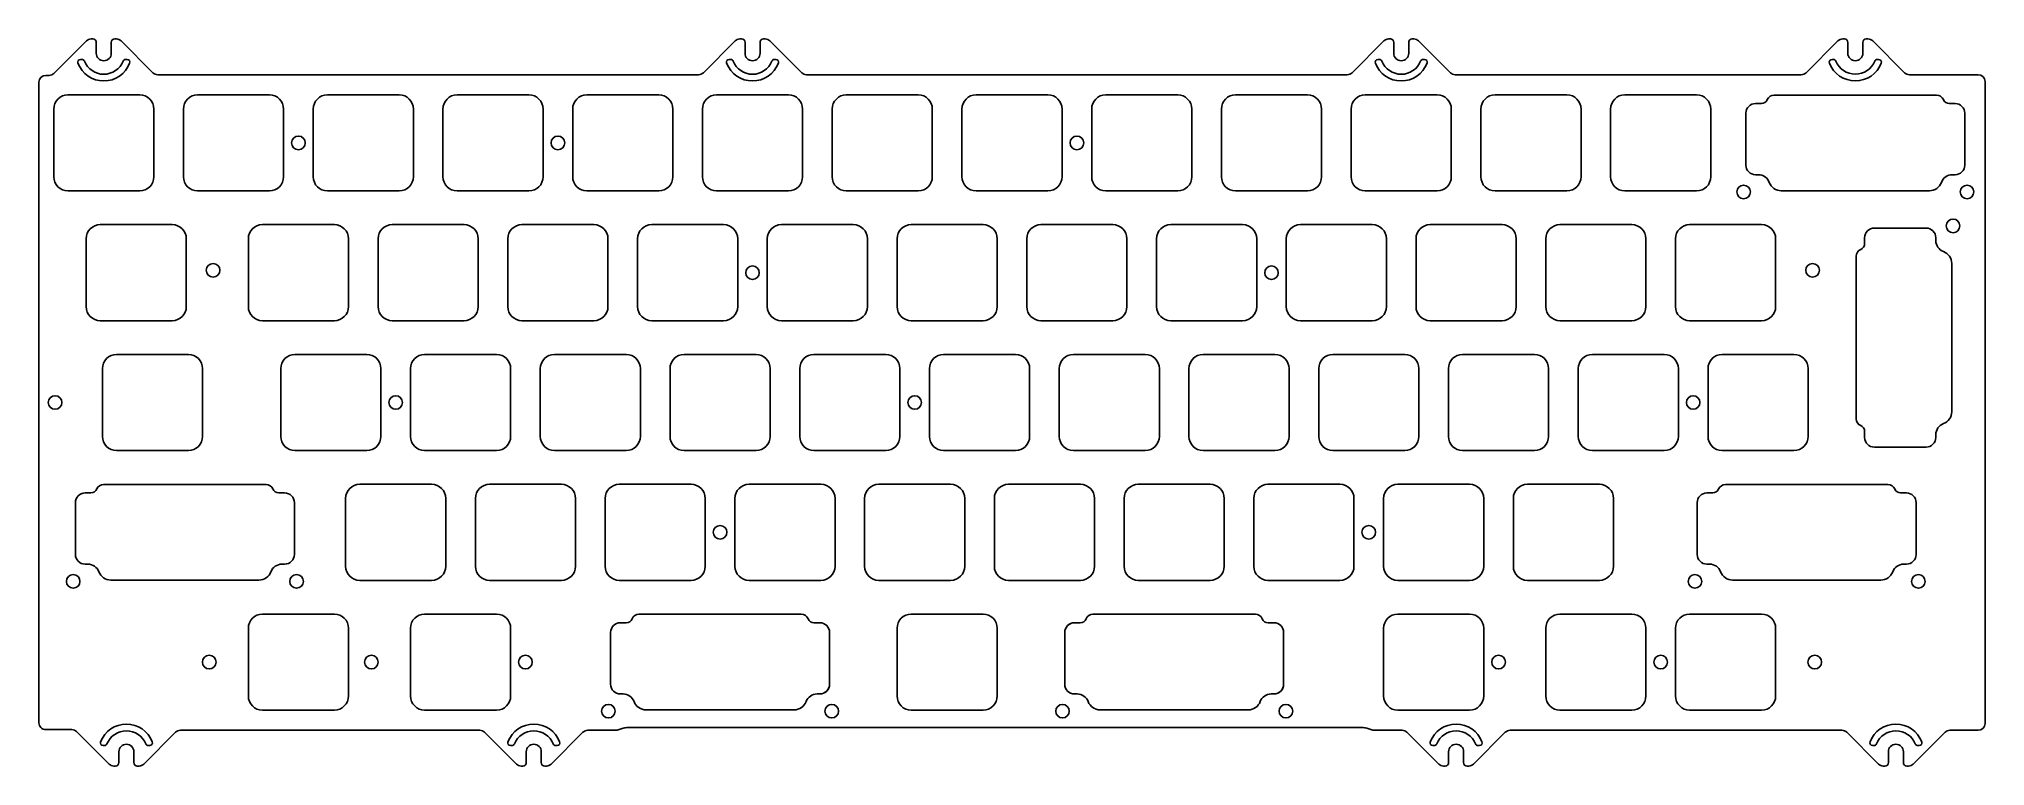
# Model space of a CAD drawing. Header units: millimetres. Extents: x -10 to 276, y -91 to 15.
import ezdxf

# ---------------------------------------------------------------- set-up
doc = ezdxf.new("R2010")
doc.units = ezdxf.units.MM
doc.layers.add('BLACK', color=7, linetype='CONTINUOUS')
doc.layers.add('Edge.Cuts', color=53, linetype='CONTINUOUS', true_color=0xc8a339)

msp = doc.modelspace()

# ---------------------------------------------------------------- linework, layer by layer
at = {"layer": 'BLACK', "linetype": 'Continuous'}
for p, q in [((12.41875, -31.05), (1.868749, -31.05)), ((-0.20625, -33.125), (-0.20625, -43.075001)), ((14.49375, -33.125), (14.49375, -43.075)), ((12.41875, -45.15), (1.86875, -45.15))]:
    msp.add_line(p, q, dxfattribs=at)
at = {"layer": 'BLACK'}
for centre, radius, start, end in [((1.868754, -33.125004), 2.075004, 90.00013806, 179.99988955), ((12.41875, -33.125), 2.075, 0, 90), ((1.868752, -43.074998), 2.075002, 180.00008284, 269.99994478), ((12.41875, -43.075), 2.075, 270, 0)]:
    msp.add_arc(centre, radius, start, end, dxfattribs=at)
at = {"layer": 'Edge.Cuts', "linetype": 'CONTINUOUS'}
for p, q in [((-2.554622, 14.957108), (-7.318834, 10.192896)), ((-1.847515, 15.250001), (-1.599953, 15.250001)), ((-1.099953, 13.150003), (-1.099953, 14.750001)), ((1.100047, 14.750001), (1.100047, 13.150003)), ((1.600047, 15.250001), (1.847608, 15.250001)), ((7.218927, 10.292896), (2.554715, 14.957108)), ((92.695378, 14.957135), (88.031139, 10.292896)), ((93.402485, 15.250028), (93.650047, 15.250028)), ((94.150047, 13.150029), (94.150047, 14.750028)), ((96.350047, 14.750028), (96.350047, 13.150029)), ((96.850047, 15.250028), (97.097608, 15.250028)), ((102.468954, 10.292896), (97.804715, 14.957135)), ((187.945378, 14.957135), (183.281139, 10.292896)), ((188.652485, 15.250028), (188.900047, 15.250028)), ((189.400047, 13.150029), (189.400047, 14.750028)), ((191.600047, 14.750028), (191.600047, 13.150029)), ((192.100047, 15.250028), (192.347608, 15.250028)), ((197.718954, 10.292896), (193.054715, 14.957135)), ((254.620378, 14.964593), (249.948682, 10.292896)), ((255.327485, 15.257486), (255.575047, 15.257486)), ((256.075047, 13.157487), (256.075047, 14.757486)), ((258.275047, 14.757486), (258.275047, 13.157487)), ((258.775047, 15.257486), (259.022608, 15.257486)), ((264.401412, 10.292896), (259.729715, 14.964593)), ((-3.421255, 12.250001), (-3.222626, 12.250001)), ((3.22272, 12.250001), (3.421348, 12.250001)), ((91.828745, 12.250028), (92.027374, 12.250028)), ((98.47272, 12.250028), (98.671348, 12.250028)), ((187.078745, 12.250028), (187.277374, 12.250028)), ((193.72272, 12.250028), (193.921348, 12.250028)), ((253.753745, 12.257486), (253.952374, 12.257486)), ((260.39772, 12.257486), (260.596348, 12.257486)), ((-9.524953, 8.900003), (-9.524953, -85.107434)), ((-8.025941, 9.900003), (-8.524953, 9.900003)), ((87.324033, 10.000003), (7.926034, 10.000003)), ((182.574033, 10.000003), (103.176061, 10.000003)), ((249.241575, 10.000003), (198.426061, 10.000003)), ((275.225047, 10.000003), (265.108519, 10.000003)), ((276.225047, -85.207434), (276.225047, 9.000003)), ((5.275, 7.05), (-5.275, 7.05)), ((24.325, 7.05), (13.775, 7.05)), ((43.375, 7.05), (32.825, 7.05)), ((62.425, 7.05), (51.875, 7.05)), ((81.475, 7.05), (70.925, 7.05)), ((100.525, 7.05), (89.975, 7.05)), ((119.575, 7.05), (109.025, 7.05)), ((138.625, 7.05), (128.075, 7.05)), ((157.675, 7.05), (147.125, 7.05)), ((176.725, 7.05), (166.175, 7.05)), ((195.775, 7.05), (185.225, 7.05)), ((214.825, 7.05), (204.275, 7.05)), ((233.875, 7.05), (223.325, 7.05)), ((-7.35, 4.975), (-7.35, -4.975)), ((7.35, 4.975), (7.35, -4.975)), ((11.7, 4.975), (11.7, -4.975)), ((26.4, 4.975), (26.4, -4.975)), ((30.75, 4.975), (30.75, -4.975)), ((45.45, 4.975), (45.45, -4.975)), ((49.8, 4.975), (49.8, -4.975)), ((64.5, 4.975), (64.5, -4.975)), ((68.85, 4.975), (68.85, -4.975)), ((83.55, 4.975), (83.55, -4.975)), ((87.9, 4.975), (87.9, -4.975)), ((102.6, 4.975), (102.6, -4.975)), ((106.95, 4.975), (106.95, -4.975)), ((121.65, 4.975), (121.65, -4.975)), ((126, 4.975), (126, -4.975)), ((140.7, 4.975), (140.7, -4.975)), ((145.05, 4.975), (145.05, -4.975)), ((159.75, 4.975), (159.75, -4.975)), ((164.1, 4.975), (164.1, -4.975)), ((178.8, 4.975), (178.8, -4.975)), ((183.15, 4.975), (183.15, -4.975)), ((197.85, 4.975), (197.85, -4.975)), ((202.2, 4.975), (202.2, -4.975)), ((216.9, 4.975), (216.9, -4.975)), ((221.25, 4.975), (221.25, -4.975)), ((235.95, 4.975), (235.95, -4.975)), ((5.275, -7.05), (-5.275, -7.05)), ((24.325, -7.05), (13.775, -7.05)), ((43.375, -7.05), (32.825, -7.05)), ((62.425, -7.05), (51.875, -7.05)), ((81.475, -7.05), (70.925, -7.05)), ((100.525, -7.05), (89.975, -7.05)), ((119.575, -7.05), (109.025, -7.05)), ((138.625, -7.05), (128.075, -7.05)), ((157.675, -7.05), (147.125, -7.05)), ((176.725, -7.05), (166.175, -7.05)), ((195.775, -7.05), (185.225, -7.05)), ((214.825, -7.05), (204.275, -7.05)), ((233.875, -7.05), (223.325, -7.05)), ((-2.587499, -14.074999), (-2.587499, -24.025001)), ((10.0375, -12), (-0.5125, -12)), ((12.1125, -14.075), (12.112501, -14.075)), ((12.112501, -14.075), (12.112501, -24.025)), ((21.225, -14.075), (21.225, -24.025)), ((33.85, -12), (23.3, -12)), ((35.925, -14.075), (35.925, -24.025)), ((40.275, -14.075), (40.275, -24.025)), ((52.9, -12), (42.35, -12)), ((54.975, -14.075), (54.975, -24.025)), ((59.325, -14.075), (59.325, -24.025)), ((71.95, -12), (61.4, -12)), ((74.025, -14.075), (74.025, -24.025)), ((78.375, -14.075), (78.375, -24.025)), ((91, -12), (80.45, -12)), ((93.075, -14.075), (93.075, -24.025)), ((97.425, -14.075), (97.425, -24.025)), ((110.05, -12), (99.5, -12)), ((112.125, -14.075), (112.125, -24.025)), ((116.475, -14.075), (116.475, -24.025)), ((129.1, -12), (118.55, -12)), ((131.175, -14.075), (131.175, -24.025)), ((135.525, -14.075), (135.525, -24.025)), ((148.15, -12), (137.6, -12)), ((150.225, -14.075), (150.225, -24.025)), ((154.575, -14.075), (154.575, -24.025)), ((167.2, -12), (156.65, -12)), ((169.275, -14.075), (169.275, -24.025)), ((173.625, -14.075), (173.625, -24.025)), ((186.25, -12), (175.7, -12)), ((188.325, -14.075), (188.325, -24.025)), ((192.675, -14.075), (192.675, -24.025)), ((205.3, -12), (194.75, -12)), ((207.375, -14.075), (207.375, -24.025)), ((211.725, -14.075), (211.725, -24.025)), ((224.35, -12), (213.8, -12)), ((226.425, -14.075), (226.425, -24.025)), ((230.775, -14.075), (230.775, -24.025)), ((243.4, -12), (232.85, -12)), ((245.475, -14.075), (245.475, -24.025)), ((10.0375, -26.1), (-0.5125, -26.1)), ((33.85, -26.1), (23.3, -26.1)), ((52.9, -26.1), (42.35, -26.1)), ((71.95, -26.1), (61.4, -26.1)), ((91, -26.1), (80.45, -26.1)), ((110.05, -26.1), (99.5, -26.1)), ((129.1, -26.1), (118.55, -26.1)), ((148.15, -26.1), (137.6, -26.1)), ((167.2, -26.1), (156.65, -26.1)), ((186.25, -26.1), (175.7, -26.1)), ((205.3, -26.1), (194.75, -26.1)), ((224.35, -26.1), (213.8, -26.1)), ((243.4, -26.1), (232.85, -26.1)), ((38.6125, -31.05), (28.0625, -31.05)), ((57.6625, -31.05), (47.1125, -31.05)), ((76.7125, -31.05), (66.1625, -31.05)), ((95.7625, -31.05), (85.2125, -31.05)), ((114.8125, -31.05), (104.2625, -31.05)), ((133.8625, -31.05), (123.3125, -31.05)), ((152.9125, -31.05), (142.3625, -31.05)), ((171.9625, -31.05), (161.4125, -31.05)), ((191.0125, -31.05), (180.4625, -31.05)), ((210.0625, -31.05), (199.5125, -31.05)), ((229.1125, -31.05), (218.5625, -31.05)), ((25.9875, -33.125), (25.9875, -43.075)), ((40.6875, -33.125), (40.6875, -43.075)), ((45.0375, -33.125), (45.0375, -43.075)), ((59.7375, -33.125), (59.7375, -43.075)), ((64.0875, -33.125), (64.0875, -43.075)), ((78.7875, -33.125), (78.7875, -43.075)), ((83.1375, -33.125), (83.1375, -43.075)), ((97.8375, -33.125), (97.8375, -43.075)), ((102.1875, -33.125), (102.1875, -43.075)), ((116.8875, -33.125), (116.8875, -43.075)), ((121.2375, -33.125), (121.2375, -43.075)), ((135.9375, -33.125), (135.9375, -43.075)), ((140.2875, -33.125), (140.2875, -43.075)), ((154.9875, -33.125), (154.9875, -43.075)), ((159.3375, -33.125), (159.3375, -43.075)), ((174.0375, -33.125), (174.0375, -43.075)), ((178.3875, -33.125), (178.3875, -43.075)), ((193.0875, -33.125), (193.0875, -43.075)), ((197.4375, -33.125), (197.4375, -43.075)), ((212.1375, -33.125), (212.1375, -43.075)), ((216.4875, -33.125), (216.4875, -43.075)), ((231.1875, -33.125), (231.1875, -43.075)), ((38.6125, -45.15), (28.0625, -45.15)), ((57.6625, -45.15), (47.1125, -45.15)), ((76.7125, -45.15), (66.1625, -45.15)), ((95.7625, -45.15), (85.2125, -45.15)), ((114.8125, -45.15), (104.2625, -45.15)), ((133.8625, -45.15), (123.3125, -45.15)), ((152.9125, -45.15), (142.3625, -45.15)), ((171.9625, -45.15), (161.4125, -45.15)), ((191.0125, -45.15), (180.4625, -45.15)), ((210.0625, -45.15), (199.5125, -45.15)), ((229.1125, -45.15), (218.5625, -45.15)), ((48.1375, -50.1), (37.5875, -50.1)), ((67.1875, -50.1), (56.6375, -50.1)), ((86.2375, -50.1), (75.6875, -50.1)), ((105.2875, -50.1), (94.7375, -50.1)), ((124.3375, -50.1), (113.7875, -50.1)), ((143.3875, -50.1), (132.8375, -50.1)), ((162.4375, -50.1), (151.8875, -50.1)), ((181.4875, -50.1), (170.9375, -50.1)), ((200.5375, -50.1), (189.9875, -50.1)), ((219.5875, -50.1), (209.0375, -50.1)), ((35.5125, -52.175), (35.5125, -62.125)), ((50.2125, -52.175), (50.2125, -62.125)), ((54.5625, -52.175), (54.5625, -62.125)), ((69.2625, -52.175), (69.2625, -62.125)), ((73.6125, -52.175), (73.6125, -62.125)), ((88.3125, -52.175), (88.3125, -62.125)), ((92.6625, -52.175), (92.6625, -62.125)), ((107.3625, -52.175), (107.3625, -62.125)), ((111.7125, -52.175), (111.7125, -62.125)), ((126.4125, -52.175), (126.4125, -62.125)), ((130.7625, -52.175), (130.7625, -62.125)), ((145.4625, -52.175), (145.4625, -62.125)), ((149.8125, -52.175), (149.8125, -62.125)), ((164.5125, -52.175), (164.5125, -62.125)), ((168.8625, -52.175), (168.8625, -62.125)), ((183.5625, -52.175), (183.5625, -62.125)), ((187.9125, -52.175), (187.9125, -62.125)), ((202.6125, -52.175), (202.6125, -62.125)), ((206.9625, -52.175), (206.9625, -62.125)), ((221.6625, -52.175), (221.6625, -62.125)), ((48.1375, -64.2), (37.5875, -64.2)), ((67.1875, -64.2), (56.6375, -64.2)), ((86.2375, -64.2), (75.6875, -64.2)), ((105.2875, -64.2), (94.7375, -64.2)), ((124.3375, -64.2), (113.7875, -64.2)), ((143.3875, -64.2), (132.8375, -64.2)), ((162.4375, -64.2), (151.8875, -64.2)), ((181.4875, -64.2), (170.9375, -64.2)), ((200.5375, -64.2), (189.9875, -64.2)), ((219.5875, -64.2), (209.0375, -64.2)), ((-8.524953, -86.107434), (-4.704066, -86.107434)), ((-3.996959, -86.400327), (0.767253, -91.164539)), ((0.099249, -88.457433), (-0.09938, -88.457433)), ((5.87659, -91.164539), (10.540802, -86.500327)), ((6.743223, -88.457433), (6.544595, -88.457433)), ((11.247909, -86.207434), (55.211511, -86.207434)), ((55.918618, -86.500327), (60.582878, -91.164588)), ((59.914874, -88.457481), (59.716245, -88.457481)), ((65.692215, -91.164588), (70.356475, -86.500327)), ((66.558848, -88.457481), (66.36022, -88.457481)), ((71.063582, -86.207434), (75.386749, -86.207434)), ((76.091383, -85.943196), (75.386749, -86.207434)), ((184.906464, -85.815855), (76.79363, -85.815855)), ((186.313344, -86.207434), (185.60871, -85.943196)), ((186.313344, -86.207434), (190.636511, -86.207434)), ((191.343618, -86.500327), (196.007878, -91.164588)), ((195.339874, -88.457481), (195.141245, -88.457481)), ((201.117215, -91.164588), (205.781475, -86.500327)), ((201.983848, -88.457481), (201.78522, -88.457481)), ((206.488582, -86.207434), (255.202136, -86.207434)), ((255.909243, -86.500327), (260.573503, -91.164588)), ((259.905499, -88.457481), (259.70687, -88.457481)), ((265.68284, -91.164588), (270.3471, -86.500327)), ((266.549473, -88.457481), (266.350845, -88.457481)), ((271.054207, -86.207434), (275.225047, -86.207434)), ((2.221922, -90.957433), (2.221922, -89.357434)), ((4.421922, -89.357434), (4.421922, -90.957433)), ((62.037547, -90.957481), (62.037547, -89.357482)), ((64.237547, -89.357482), (64.237547, -90.957481)), ((197.462547, -90.957481), (197.462547, -89.357482)), ((199.662547, -89.357482), (199.662547, -90.957481)), ((262.028172, -90.957481), (262.028172, -89.357482)), ((264.228172, -89.357482), (264.228172, -90.957481)), ((1.721922, -91.457433), (1.47436, -91.457433)), ((5.169483, -91.457433), (4.921922, -91.457433)), ((61.537547, -91.457481), (61.289985, -91.457481)), ((64.985108, -91.457481), (64.737547, -91.457481)), ((196.962547, -91.457481), (196.714985, -91.457481)), ((200.410108, -91.457481), (200.162547, -91.457481)), ((261.528172, -91.457481), (261.28061, -91.457481)), ((264.975733, -91.457481), (264.728172, -91.457481))]:
    msp.add_line(p, q, dxfattribs=at)
at = {"layer": 'Edge.Cuts', "linetype": 'Continuous'}
for p, q in [((242.52436, 5.77544), (243.38997, 5.77544)), ((245.24718, 7.0276), (269.10242, 7.0276)), ((270.95963, 5.77544), (271.82524, 5.77544)), ((241.09936, -3.25044), (241.09936, 4.35044)), ((273.25024, 4.35044), (273.25024, -3.25044)), ((242.9284, -4.67544), (242.52436, -4.67544)), ((271.82524, -4.67544), (271.4212, -4.67544)), ((268.0503, -7.01191), (246.2993, -7.01191)), ((258.54331, -14.79037), (258.54331, -13.92476)), ((259.96831, -12.49976), (267.56919, -12.49976)), ((268.99419, -13.92476), (268.99419, -14.3288)), ((257.29115, -40.50282), (257.29115, -16.64758)), ((271.33066, -17.6997), (271.33066, -39.4507)), ((248.16875, -31.05), (237.618749, -31.05)), ((235.54375, -33.125), (235.54375, -43.075001)), ((250.24375, -33.125), (250.24375, -43.075)), ((258.54331, -43.22564), (258.54331, -42.36003)), ((268.99419, -42.8216), (268.99419, -43.22564)), ((248.16875, -45.15), (237.61875, -45.15)), ((267.56919, -44.65064), (259.96831, -44.65064)), ((-2.74439, -51.37456), (-1.87878, -51.37456)), ((-0.02157, -50.1224), (23.83367, -50.1224)), ((25.69088, -51.37456), (26.55649, -51.37456)), ((235.38061, -51.37456), (236.24622, -51.37456)), ((238.10343, -50.1224), (261.95867, -50.1224)), ((263.81588, -51.37456), (264.68149, -51.37456)), ((-4.16939, -60.40044), (-4.16939, -52.79956)), ((27.98149, -52.79956), (27.98149, -60.40044)), ((233.95561, -60.40044), (233.95561, -52.79956)), ((266.10649, -52.79956), (266.10649, -60.40044)), ((-2.34035, -61.82544), (-2.74439, -61.82544)), ((26.55649, -61.82544), (26.15245, -61.82544)), ((235.78465, -61.82544), (235.38061, -61.82544)), ((264.68149, -61.82544), (264.27745, -61.82544)), ((22.78155, -64.16191), (1.03055, -64.16191)), ((260.90655, -64.16191), (239.15555, -64.16191)), ((21.225, -71.225), (21.225, -81.175001)), ((21.225, -71.225), (21.225, -81.175001)), ((33.85, -69.15), (23.299999, -69.15)), ((33.85, -69.15), (23.299999, -69.15)), ((35.925, -71.225), (35.925, -81.175)), ((35.925, -71.225), (35.925, -81.175)), ((45.0375, -71.225), (45.0375, -81.175001)), ((45.0375, -71.225), (45.0375, -81.175001)), ((57.6625, -69.15), (47.112499, -69.15)), ((57.6625, -69.15), (47.112499, -69.15)), ((59.7375, -71.225), (59.7375, -81.175)), ((59.7375, -71.225), (59.7375, -81.175)), ((75.83686, -70.42456), (76.70247, -70.42456)), ((75.849012, -70.42456), (76.702575, -70.42456)), ((76.702575, -70.424548), (76.702575, -70.42456)), ((78.55968, -69.1724), (102.41492, -69.1724)), ((78.559875, -69.172411), (78.559875, -69.1724)), ((78.559875, -69.1724), (102.415075, -69.1724)), ((104.27213, -70.42456), (105.13774, -70.42456)), ((104.272275, -70.42456), (105.137875, -70.42456)), ((116.475, -71.225), (116.475, -81.175001)), ((116.475, -71.225), (116.475, -81.175001)), ((129.1, -69.15), (118.549999, -69.15)), ((129.1, -69.15), (118.549999, -69.15)), ((131.175, -71.225), (131.175, -81.175)), ((131.175, -71.225), (131.175, -81.175)), ((142.51186, -70.42456), (143.37747, -70.42456)), ((142.524012, -70.42456), (143.377575, -70.42456)), ((143.377575, -70.424548), (143.377575, -70.42456)), ((145.23468, -69.1724), (169.08992, -69.1724)), ((145.234875, -69.172411), (145.234875, -69.1724)), ((145.234875, -69.1724), (169.090075, -69.1724)), ((170.94713, -70.42456), (171.81274, -70.42456)), ((170.947275, -70.42456), (171.812875, -70.42456)), ((187.9125, -71.225), (187.9125, -81.175001)), ((187.9125, -71.225), (187.9125, -81.175001)), ((200.5375, -69.15), (189.987499, -69.15)), ((200.5375, -69.15), (189.987499, -69.15)), ((202.6125, -71.225), (202.6125, -81.175)), ((202.6125, -71.225), (202.6125, -81.175)), ((211.725, -71.225), (211.725, -81.175001)), ((211.725, -71.225), (211.725, -81.175001)), ((224.35, -69.15), (213.799999, -69.15)), ((224.35, -69.15), (213.799999, -69.15)), ((226.425, -71.225), (226.425, -81.175)), ((226.425, -71.225), (226.425, -81.175)), ((230.775, -71.225), (230.775, -81.175001)), ((230.775, -71.225), (230.775, -81.175001)), ((243.4, -69.15), (232.849999, -69.15)), ((243.4, -69.15), (232.849999, -69.15)), ((245.475, -71.225), (245.475, -81.175)), ((245.475, -71.225), (245.475, -81.175)), ((74.41186, -79.45044), (74.41186, -71.84956)), ((74.411985, -79.45044), (74.411985, -71.8497)), ((106.56274, -71.84956), (106.56274, -79.45044)), ((106.562865, -71.84956), (106.562865, -79.4504)), ((141.08686, -79.45044), (141.08686, -71.84956)), ((141.086985, -79.45044), (141.086985, -71.8497)), ((173.23774, -71.84956), (173.23774, -79.45044)), ((173.237865, -71.84956), (173.237865, -79.4504)), ((76.2409, -80.87544), (75.83686, -80.87544)), ((76.241075, -80.87544), (75.836975, -80.87544)), ((105.13774, -80.87544), (104.7337, -80.87544)), ((105.125958, -80.87544), (104.733825, -80.87544)), ((142.9159, -80.87544), (142.51186, -80.87544)), ((142.916075, -80.87544), (142.511975, -80.87544)), ((171.81274, -80.87544), (171.4087, -80.87544)), ((171.800958, -80.87544), (171.408825, -80.87544)), ((33.85, -83.25), (23.3, -83.25)), ((33.85, -83.25), (23.3, -83.25)), ((57.6625, -83.25), (47.1125, -83.25)), ((57.6625, -83.25), (47.1125, -83.25)), ((101.3628, -83.21191), (79.6118, -83.21191)), ((101.362925, -83.21191), (79.612075, -83.21191)), ((129.1, -83.25), (118.55, -83.25)), ((129.1, -83.25), (118.55, -83.25)), ((168.0378, -83.21191), (146.2868, -83.21191)), ((168.037925, -83.21191), (146.287075, -83.21191)), ((200.5375, -83.25), (189.9875, -83.25)), ((200.5375, -83.25), (189.9875, -83.25)), ((224.35, -83.25), (213.8, -83.25)), ((224.35, -83.25), (213.8, -83.25)), ((243.4, -83.25), (232.85, -83.25)), ((243.4, -83.25), (232.85, -83.25))]:
    msp.add_line(p, q, dxfattribs=at)
at = {"layer": 'Edge.Cuts'}
for centre in [(28.575, 0), (66.675, 0), (142.875, 0), (240.775, -7.2), (273.575, -7.2), (271.51875, -12.175), (16.04875, -18.7), (95.25, -19.05), (171.45, -19.05), (250.9012, -18.7), (-7.14375, -38.1), (42.8625, -38.1), (119.0625, -38.1), (233.3625, -38.1), (90.4875, -57.15), (185.7375, -57.15), (-4.49375, -64.35), (28.30625, -64.35), (233.63125, -64.35), (266.43125, -64.35), (15.478125, -76.2), (39.290625, -76.2), (61.9125, -76.2), (204.7875, -76.2), (228.6, -76.2), (251.221875, -76.2), (74.0875, -83.4), (106.8875, -83.4), (140.7625, -83.4), (173.5625, -83.4)]:
    msp.add_circle(centre, 1, dxfattribs=at)
for centre, radius, start, end in [((-1.847553, 14.250003), 0.999972, 89.9978227, 134.99854145), ((-1.600054, 14.749902), 0.500099, 0.01134232, 89.98842854), ((1.60005, 14.75), 0.500003, 90.00034377, 179.99988541), ((1.84754, 14.24999), 1.000011, 44.99769072, 89.99610393), ((93.4024, 14.25), 0.99996, 89.99512983, 134.99542171), ((93.6499, 14.75), 0.500028, 0.0032081, 89.98315598), ((96.8501, 14.7499), 0.500053, 90.0060721, 179.98533384), ((97.0976, 14.25), 1.000028, 45.00081024, 89.99954165), ((188.6524, 14.25), 0.99996, 89.99512983, 134.99542171), ((188.8999, 14.75), 0.500028, 0.0032081, 89.98315598), ((192.1001, 14.7499), 0.500053, 90.0060721, 179.98533384), ((192.3476, 14.25), 1.000028, 45.00081024, 89.99954165), ((255.3274, 14.2576), 0.99986, 89.99512934, 135.00117508), ((255.5749, 14.7574), 0.500086, 0.00985231, 89.98315794), ((258.775, 14.7575), 0.499953, -270.00538577, -179.99839557), ((259.0225, 14.2574), 1.000086, 44.99910879, 89.99381259), ((-3.421252, 11.850002), 0.400003, -269.99957029, -159.19462829), ((0.000047, 13.150004), 4.05996, -159.19455246, -20.80544754), ((-3.222554, 11.850101), 0.3999, 21.95934024, 90.01031582), ((0.000047, 13.150003), 3.075, -158.03123261, -21.96876739), ((0.000047, 13.150003), 1.1, -180, 0), ((3.22275, 11.85), 0.400028, 90.00429689, 158.03262488), ((3.4212, 11.8499), 0.400101, -20.78438709, 89.97880591), ((91.8288, 11.85), 0.400042, -269.9921236, -159.20115634), ((95.250047, 13.150028), 4.059959, -159.19459204, -20.80540796), ((92.0274, 11.8501), 0.399928, 21.96053616, 90.0037249), ((95.250047, 13.150029), 3.075, -158.03123261, -21.96876739), ((95.250047, 13.150029), 1.1, -180, 0), ((98.4727, 11.8499), 0.400029, 89.99713574, 158.01320933), ((98.6712, 11.85), 0.400028, -20.7940675, 89.97880205), ((187.0788, 11.85), 0.400042, -269.9921236, -159.20115634), ((190.500047, 13.150028), 4.059959, -159.19459204, -20.80540796), ((187.2774, 11.8501), 0.399928, 21.96053616, 90.0037249), ((190.500047, 13.150029), 3.075, -158.03123261, -21.96876739), ((190.500047, 13.150029), 1.1, -180, 0), ((193.7227, 11.8499), 0.400029, 89.99713574, 158.01320933), ((193.9212, 11.85), 0.400028, -20.7940675, 89.97880205), ((253.7537, 11.8575), 0.399963, -270.0064456, -159.19044508), ((257.175047, 13.157486), 4.059959, -159.19459204, -20.80540796), ((253.9524, 11.8575), 0.399986, 21.96820001, 90.00372436), ((257.175047, 13.157487), 3.075, -158.03123261, -21.96876739), ((257.175047, 13.157487), 1.1, -180, 0), ((260.3977, 11.8575), 0.399976, 89.99713536, 158.03207114), ((260.5962, 11.8574), 0.400086, -20.78628967, 89.97880512), ((-8.524913, 8.899963), 1.00004, 90.00229174, 179.99770826), ((-8.026004, 10.900155), 1.000152, -89.99639091, -45.00360522), ((7.9259, 10.9999), 0.999897, -134.99874389, -89.99232157), ((87.324, 10.9999), 0.99995, -89.99810908, -44.99453031), ((103.1761, 11.0002), 1.000197, -134.9935998, -90.0022341), ((182.574, 10.9999), 0.99995, -89.99810908, -44.99453031), ((198.4261, 11.0002), 1.000197, -134.9935998, -90.0022341), ((249.2415, 11.0001), 1.000122, -89.99570319, -45.0008912), ((265.1084, 10.9999), 0.999897, -134.99935168, -89.9931811), ((275.2249, 8.9999), 1.000103, 0.0059006, 89.99157839), ((-5.275001, 4.975001), 2.074999, -270.00002761, -179.99997239), ((5.275, 4.975), 2.075, 0, 90), ((13.775, 4.975), 2.075, 90, 180), ((24.325, 4.975), 2.075, 0, 90), ((32.825, 4.975), 2.075, 90, 180), ((43.375, 4.975), 2.075, 0, 90), ((51.875, 4.975), 2.075, 90, 180), ((62.425, 4.975), 2.075, 0, 90), ((70.925, 4.975), 2.075, 90, 180), ((81.475, 4.975), 2.075, 0, 90), ((89.975, 4.975), 2.075, 90, 180), ((100.525, 4.975), 2.075, 0, 90), ((109.025, 4.975), 2.075, 90, 180), ((119.575, 4.975), 2.075, 0, 90), ((128.075, 4.975), 2.075, 90, 180), ((138.625, 4.975), 2.075, 0, 90), ((147.125, 4.975), 2.075, 90, 180), ((157.675, 4.975), 2.075, 0, 90), ((166.175, 4.975), 2.075, 90, 180), ((176.725, 4.975), 2.075, 0, 90), ((185.225, 4.975), 2.075, 90, 180), ((195.775, 4.975), 2.075, 0, 90), ((204.275, 4.975), 2.075, 90, 180), ((214.825, 4.975), 2.075, 0, 90), ((223.325, 4.975), 2.075, 90, 180), ((233.875, 4.975), 2.075, 0, 90), ((242.52436, 4.35044), 1.425, 90, 180), ((243.38997, 6.70385), 0.928411, 270, 337.97729805), ((245.2472, 5.9526), 1.075006, 90.00106597, 157.97610066), ((269.1024, 5.9526), 1.075, 22.02389934, 89.99893403), ((270.9596, 6.7039), 0.92846, 202.02625676, 270.00185132), ((271.82524, 4.35044), 1.425, 0, 90), ((-5.275001, -4.975001), 2.074999, -180.00002761, -89.99997239), ((5.275, -4.975), 2.075, -90, 0), ((13.775, -4.975), 2.075, -180, -90), ((24.325, -4.975), 2.075, -90, 0), ((32.825, -4.975), 2.075, -180, -90), ((43.375, -4.975), 2.075, -90, 0), ((51.875, -4.975), 2.075, -180, -90), ((62.425, -4.975), 2.075, -90, 0), ((70.925, -4.975), 2.075, -180, -90), ((81.475, -4.975), 2.075, -90, 0), ((89.975, -4.975), 2.075, -180, -90), ((100.525, -4.975), 2.075, -90, 0), ((109.025, -4.975), 2.075, -180, -90), ((119.575, -4.975), 2.075, -90, 0), ((128.075, -4.975), 2.075, -180, -90), ((138.625, -4.975), 2.075, -90, 0), ((147.125, -4.975), 2.075, -180, -90), ((157.675, -4.975), 2.075, -90, 0), ((166.175, -4.975), 2.075, -180, -90), ((176.725, -4.975), 2.075, -90, 0), ((185.225, -4.975), 2.075, -180, -90), ((195.775, -4.975), 2.075, -90, 0), ((204.275, -4.975), 2.075, -180, -90), ((214.825, -4.975), 2.075, -90, 0), ((223.325, -4.975), 2.075, -180, -90), ((233.875, -4.975), 2.075, -90, 0), ((242.52436, -3.25044), 1.425, 180, 270), ((242.92841, -6.40037), 1.72493, 20.54597615, 90.00033216), ((271.4212, -6.4004), 1.724938, 90, 159.45340178), ((271.8252, -3.2504), 1.42504, 270.00160826, 359.99839174), ((246.29931, -5.13696), 1.87495, 200.54592343, 269.99969441), ((268.0503, -5.137), 1.874943, 270, 339.45493501), ((-0.5125, -14.074999), 2.074999, 90, 180), ((10.0375, -14.075), 2.075, 0, 90), ((23.3, -14.075), 2.075, 90, 180), ((33.85, -14.075), 2.075, 0, 90), ((42.35, -14.075), 2.075, 90, 180), ((52.9, -14.075), 2.075, 0, 90), ((61.4, -14.075), 2.075, 90, 180), ((71.95, -14.075), 2.075, 0, 90), ((80.45, -14.075), 2.075, 90, 180), ((91, -14.075), 2.075, 0, 90), ((99.5, -14.075), 2.075, 90, 180), ((110.05, -14.075), 2.075, 0, 90), ((118.55, -14.075), 2.075, 90, 180), ((129.1, -14.075), 2.075, 0, 90), ((137.6, -14.075), 2.075, 90, 180), ((148.15, -14.075), 2.075, 0, 90), ((156.65, -14.075), 2.075, 90, 180), ((167.2, -14.075), 2.075, 0, 90), ((175.7, -14.075), 2.075, 90, 180), ((186.25, -14.075), 2.075, 0, 90), ((194.75, -14.075), 2.075, 90, 180), ((205.3, -14.075), 2.075, 0, 90), ((213.8, -14.075), 2.075, 90, 180), ((224.35, -14.075), 2.075, 0, 90), ((232.85, -14.075), 2.075, 90, 180), ((243.4, -14.075), 2.075, 0, 90), ((259.96831, -13.92476), 1.425, 90, 180), ((267.56915, -13.9248), 1.42504, 0.00160826, 89.99839174), ((258.36615, -16.6476), 1.075, 112.02389934, 179.99893403), ((257.61485, -14.7904), 0.92846, 292.02625676, 0.00185132), ((270.71915, -14.3288), 1.724938, 180, 249.45340178), ((269.45575, -17.6997), 1.874943, 0, 69.45493501), ((-0.5125, -24.025001), 2.074999, -180, -90), ((10.0375, -24.025), 2.075001, -90, 0), ((23.3, -24.025), 2.075, -180, -90), ((33.85, -24.025), 2.075, -90, 0), ((42.35, -24.025), 2.075, -180, -90), ((52.9, -24.025), 2.075, -90, 0), ((61.4, -24.025), 2.075, -180, -90), ((71.95, -24.025), 2.075, -90, 0), ((80.45, -24.025), 2.075, -180, -90), ((91, -24.025), 2.075, -90, 0), ((99.5, -24.025), 2.075, -180, -90), ((110.05, -24.025), 2.075, -90, 0), ((118.55, -24.025), 2.075, -180, -90), ((129.1, -24.025), 2.075, -90, 0), ((137.6, -24.025), 2.075, -180, -90), ((148.15, -24.025), 2.075, -90, 0), ((156.65, -24.025), 2.075, -180, -90), ((167.2, -24.025), 2.075, -90, 0), ((175.7, -24.025), 2.075, -180, -90), ((186.25, -24.025), 2.075, -90, 0), ((194.75, -24.025), 2.075, -180, -90), ((205.3, -24.025), 2.075, -90, 0), ((213.8, -24.025), 2.075, -180, -90), ((224.35, -24.025), 2.075, -90, 0), ((232.85, -24.025), 2.075, -180, -90), ((243.4, -24.025), 2.075, -90, 0), ((28.0625, -33.125), 2.075, 90, 180), ((38.6125, -33.125), 2.075, 0, 90), ((47.1125, -33.125), 2.075, 90, 180), ((57.6625, -33.125), 2.075, 0, 90), ((66.1625, -33.125), 2.075, 90, 180), ((76.7125, -33.125), 2.075, 0, 90), ((85.2125, -33.125), 2.075, 90, 180), ((95.7625, -33.125), 2.075, 0, 90), ((104.2625, -33.125), 2.075, 90, 180), ((114.8125, -33.125), 2.075, 0, 90), ((123.3125, -33.125), 2.075, 90, 180), ((133.8625, -33.125), 2.075, 0, 90), ((142.3625, -33.125), 2.075, 90, 180), ((152.9125, -33.125), 2.075, 0, 90), ((161.4125, -33.125), 2.075, 90, 180), ((171.9625, -33.125), 2.075, 0, 90), ((180.4625, -33.125), 2.075, 90, 180), ((191.0125, -33.125), 2.075, 0, 90), ((199.5125, -33.125), 2.075, 90, 180), ((210.0625, -33.125), 2.075, 0, 90), ((218.5625, -33.125), 2.075, 90, 180), ((229.1125, -33.125), 2.075, 0, 90), ((237.6188, -33.125), 2.07505, 90.00140823, 180), ((248.1688, -33.125), 2.075, 0, 90.00138062), ((269.45571, -39.45069), 1.87495, 290.54592343, 359.99969441), ((258.36615, -40.5028), 1.075006, 180.00106597, 247.97610066), ((257.6149, -42.36003), 0.928411, 0, 67.97729805), ((270.71912, -42.82159), 1.72493, 110.54597615, 180.00033216), ((28.0625, -43.075), 2.075, -180, -90), ((38.6125, -43.075), 2.075, -90, 0), ((47.1125, -43.075), 2.075, -180, -90), ((57.6625, -43.075), 2.075, -90, 0), ((66.1625, -43.075), 2.075, -180, -90), ((76.7125, -43.075), 2.075, -90, 0), ((85.2125, -43.075), 2.075, -180, -90), ((95.7625, -43.075), 2.075, -90, 0), ((104.2625, -43.075), 2.075, -180, -90), ((114.8125, -43.075), 2.075, -90, 0), ((123.3125, -43.075), 2.075, -180, -90), ((133.8625, -43.075), 2.075, -90, 0), ((142.3625, -43.075), 2.075, -180, -90), ((152.9125, -43.075), 2.075, -90, 0), ((161.4125, -43.075), 2.075, -180, -90), ((171.9625, -43.075), 2.075, -90, 0), ((180.4625, -43.075), 2.075, -180, -90), ((191.0125, -43.075), 2.075, -90, 0), ((199.5125, -43.075), 2.075, -180, -90), ((210.0625, -43.075), 2.075, -90, 0), ((218.5625, -43.075), 2.075, -180, -90), ((229.1125, -43.075), 2.075, -90, 0), ((237.6188, -43.075), 2.075, 180.00002761, 269.99861938), ((248.1688, -43.075), 2.07495, 269.99861938, 0), ((259.96831, -43.22564), 1.425, 180, 270), ((267.56919, -43.22564), 1.425, 270, 0), ((-2.74439, -52.79956), 1.425, 90, 180), ((-1.87878, -50.44615), 0.928411, 270, 337.97729805), ((-0.02155, -51.1974), 1.075006, 90.00106597, 157.97610066), ((23.83365, -51.1974), 1.075, 22.02389934, 89.99893403), ((25.69085, -50.4461), 0.92846, 202.02625676, 270.00185132), ((26.55649, -52.79956), 1.425, 0, 90), ((37.5875, -52.175), 2.075, 90, 180), ((48.1375, -52.175), 2.075, 0, 90), ((56.6375, -52.175), 2.075, 90, 180), ((67.1875, -52.175), 2.075, 0, 90), ((75.6875, -52.175), 2.075, 90, 180), ((86.2375, -52.175), 2.075, 0, 90), ((94.7375, -52.175), 2.075, 90, 180), ((105.2875, -52.175), 2.075, 0, 90), ((113.7875, -52.175), 2.075, 90, 180), ((124.3375, -52.175), 2.075, 0, 90), ((132.8375, -52.175), 2.075, 90, 180), ((143.3875, -52.175), 2.075, 0, 90), ((151.8875, -52.175), 2.075, 90, 180), ((162.4375, -52.175), 2.075, 0, 90), ((170.9375, -52.175), 2.075, 90, 180), ((181.4875, -52.175), 2.075, 0, 90), ((189.9875, -52.175), 2.075, 90, 180), ((200.5375, -52.175), 2.075, 0, 90), ((209.0375, -52.175), 2.075, 90, 180), ((219.5875, -52.175), 2.075, 0, 90), ((235.38061, -52.79956), 1.425, 90, 180), ((236.24622, -50.44615), 0.928411, 270, 337.97729805), ((238.10345, -51.1974), 1.075006, 90.00106597, 157.97610066), ((261.95865, -51.1974), 1.075, 22.02389934, 89.99893403), ((263.81585, -50.4461), 0.92846, 202.02625676, 270.00185132), ((264.68149, -52.79956), 1.425, 0, 90), ((-2.74439, -60.40044), 1.425, 180, 270), ((-2.34034, -63.55037), 1.72493, 20.54597615, 90.00033216), ((26.15245, -63.5504), 1.724938, 90, 159.45340178), ((26.55645, -60.4004), 1.42504, 270.00160826, 359.99839174), ((37.5875, -62.125), 2.075, -180, -90), ((48.1375, -62.125), 2.075, -90, 0), ((56.6375, -62.125), 2.075, -180, -90), ((67.1875, -62.125), 2.075, -90, 0), ((75.6875, -62.125), 2.075, -180, -90), ((86.2375, -62.125), 2.075, -90, 0), ((94.7375, -62.125), 2.075, -180, -90), ((105.2875, -62.125), 2.075, -90, 0), ((113.7875, -62.125), 2.075, -180, -90), ((124.3375, -62.125), 2.075, -90, 0), ((132.8375, -62.125), 2.075, -180, -90), ((143.3875, -62.125), 2.075, -90, 0), ((151.8875, -62.125), 2.075, -180, -90), ((162.4375, -62.125), 2.075, -90, 0), ((170.9375, -62.125), 2.075, -180, -90), ((181.4875, -62.125), 2.075, -90, 0), ((189.9875, -62.125), 2.075, -180, -90), ((200.5375, -62.125), 2.075, -90, 0), ((209.0375, -62.125), 2.075, -180, -90), ((219.5875, -62.125), 2.075, -90, 0), ((235.38061, -60.40044), 1.425, 180, 270), ((235.78466, -63.55037), 1.72493, 20.54597615, 90.00033216), ((264.27745, -63.5504), 1.724938, 90, 159.45340178), ((264.68145, -60.4004), 1.42504, 270.00160826, 359.99839174), ((1.03056, -62.28696), 1.87495, 200.54592343, 269.99969441), ((22.78155, -62.287), 1.874943, 270, 339.45493501), ((239.15556, -62.28696), 1.87495, 200.54592343, 269.99969441), ((260.90655, -62.287), 1.874943, 270, 339.45493501), ((23.3, -71.225), 2.075, 90.00002761, 180), ((23.3, -71.225), 2.075, 90.00002761, 180), ((33.85, -71.225), 2.075, 0, 90), ((33.85, -71.225), 2.075, 0, 90), ((47.1125, -71.225), 2.075, 90.00002761, 180), ((47.1125, -71.225), 2.075, 90.00002761, 180), ((57.6625, -71.225), 2.075, 0, 90), ((57.6625, -71.225), 2.075, 0, 90), ((75.83686, -71.84956), 1.425, 90, 180), ((75.8371, -71.8496), 1.425115, 89.52108049, 180.00402043), ((76.70247, -69.49615), 0.928411, 270, 337.97729805), ((76.7026, -69.4962), 0.928388, 269.99845712, 337.98004296), ((78.5597, -70.2474), 1.075006, 90.00106597, 157.97610066), ((78.5598, -70.2474), 1.074983, 89.99600256, 157.97560099), ((102.4149, -70.2474), 1.075, 22.02389934, 89.99893403), ((102.415, -70.2474), 1.075, 22.02339581, 89.99600262), ((104.2721, -69.4961), 0.92846, 202.02625676, 270.00185132), ((104.2723, -69.4961), 0.92846, 202.02454675, 269.99845724), ((105.13774, -71.84956), 1.425, 0, 90), ((105.1379, -71.8495), 1.42494, 359.99758744, 90.00100523), ((118.55, -71.225), 2.075, 90.00002761, 180), ((118.55, -71.225), 2.075, 90.00002761, 180), ((129.1, -71.225), 2.075, 0, 90), ((129.1, -71.225), 2.075, 0, 90), ((142.51186, -71.84956), 1.425, 90, 180), ((142.5121, -71.8496), 1.425115, 89.52108049, 180.00402043), ((143.37747, -69.49615), 0.928411, 270, 337.97729805), ((143.3776, -69.4962), 0.928388, 269.99845712, 337.98004296), ((145.2347, -70.2474), 1.075006, 90.00106597, 157.97610066), ((145.2348, -70.2474), 1.074983, 89.99600256, 157.97560099), ((169.0899, -70.2474), 1.075, 22.02389934, 89.99893403), ((169.09, -70.2474), 1.075, 22.02339581, 89.99600262), ((170.9471, -69.4961), 0.92846, 202.02625676, 270.00185132), ((170.9473, -69.4961), 0.92846, 202.02454675, 269.99845724), ((171.81274, -71.84956), 1.425, 0, 90), ((171.8129, -71.8495), 1.42494, 359.99758744, 90.00100523), ((189.9875, -71.225), 2.075, 90.00002761, 180), ((189.9875, -71.225), 2.075, 90.00002761, 180), ((200.5375, -71.225), 2.075, 0, 90), ((200.5375, -71.225), 2.075, 0, 90), ((213.8, -71.225), 2.075, 90.00002761, 180), ((213.8, -71.225), 2.075, 90.00002761, 180), ((224.35, -71.225), 2.075, 0, 90), ((224.35, -71.225), 2.075, 0, 90), ((232.85, -71.225), 2.075, 90.00002761, 180), ((232.85, -71.225), 2.075, 90.00002761, 180), ((243.4, -71.225), 2.075, 0, 90), ((243.4, -71.225), 2.075, 0, 90), ((75.83686, -79.45044), 1.425, 180, 270), ((75.837, -79.4504), 1.42504, 180.00160826, 269.99899484), ((105.1377, -79.4504), 1.425165, 269.52789202, 0), ((105.1377, -79.4504), 1.42504, 270.00160826, 359.99839174), ((142.51186, -79.45044), 1.425, 180, 270), ((142.512, -79.4504), 1.42504, 180.00160826, 269.99899484), ((171.8127, -79.4504), 1.425165, 269.52789202, 0), ((171.8127, -79.4504), 1.42504, 270.00160826, 359.99839174), ((23.3, -81.175), 2.075, 180.00002761, 270), ((23.3, -81.175), 2.075, 180.00002761, 270), ((33.85, -81.175), 2.075, 270, 0), ((33.85, -81.175), 2.075, 270, 0), ((47.1125, -81.175), 2.075, 180.00002761, 270), ((47.1125, -81.175), 2.075, 180.00002761, 270), ((57.6625, -81.175), 2.075, 270, 0), ((57.6625, -81.175), 2.075, 270, 0), ((76.24091, -82.60037), 1.72493, 20.54597615, 90.00033216), ((76.2411, -82.6003), 1.72486, 20.54456057, 90.00083044), ((79.61181, -81.33696), 1.87495, 200.54592343, 269.99969441), ((79.612, -81.3369), 1.87501, 200.54694304, 270.00229182), ((101.3628, -81.337), 1.874943, 270, 339.45493501), ((101.3628, -81.3368), 1.87513, 270.00381945, 339.45055299), ((104.7337, -82.6004), 1.724938, 90, 159.45340178), ((104.7338, -82.6004), 1.724915, 89.99916959, 159.45311033), ((118.55, -81.175), 2.075, 180.00002761, 270), ((118.55, -81.175), 2.075, 180.00002761, 270), ((129.1, -81.175), 2.075, 270, 0), ((129.1, -81.175), 2.075, 270, 0), ((142.91591, -82.60037), 1.72493, 20.54597615, 90.00033216), ((142.9161, -82.6003), 1.72486, 20.54456057, 90.00083044), ((146.28681, -81.33696), 1.87495, 200.54592343, 269.99969441), ((146.287, -81.3369), 1.87501, 200.54694304, 270.00229182), ((168.0378, -81.337), 1.874943, 270, 339.45493501), ((168.0378, -81.3368), 1.87513, 270.00381945, 339.45055299), ((171.4087, -82.6004), 1.724938, 90, 159.45340178), ((171.4088, -82.6004), 1.724915, 89.99916959, 159.45311033), ((189.9875, -81.175), 2.075, 180.00002761, 270), ((189.9875, -81.175), 2.075, 180.00002761, 270), ((200.5375, -81.175), 2.075, 270, 0), ((200.5375, -81.175), 2.075, 270, 0), ((213.8, -81.175), 2.075, 180.00002761, 270), ((213.8, -81.175), 2.075, 180.00002761, 270), ((224.35, -81.175), 2.075, 270, 0), ((224.35, -81.175), 2.075, 270, 0), ((232.85, -81.175), 2.075, 180.00002761, 270), ((232.85, -81.175), 2.075, 180.00002761, 270), ((243.4, -81.175), 2.075, 270, 0), ((243.4, -81.175), 2.075, 270, 0), ((-8.525052, -85.107496), 0.999938, -180.00355256, -89.99432737), ((3.321921, -89.357433), 4.059959, 20.80540796, 159.19459204), ((63.137546, -89.357481), 4.059959, 20.80540796, 159.19459204), ((198.562546, -89.357481), 4.059959, 20.80540796, 159.19459204), ((263.128172, -89.357483), 4.059961, 20.80542933, 159.19457067), ((275.225, -85.2074), 1.000047, -89.99730709, -0.00194796), ((-4.704152, -87.107595), 1.000161, 45.00303808, 89.99507336), ((-0.099453, -88.057497), 0.399936, -200.81760365, -89.98954185), ((0.099246, -88.057496), 0.399979, -89.99957026, -21.96018689), ((3.321922, -89.357434), 3.075, 21.96876739, 158.03123261), ((3.321922, -89.357434), 1.1, 0, 180), ((6.5445, -88.0575), 0.399933, -158.03504229, -89.98638997), ((6.7431, -88.0574), 0.400103, -89.98238397, 20.79471654), ((11.2478, -87.2074), 0.999899, 89.99375434, 134.99696113), ((55.2114, -87.2075), 1.000066, 44.99817704, 89.99364059), ((59.7161, -88.0575), 0.399981, -200.81535371, -89.97922929), ((59.9148, -88.0575), 0.400061, -89.9894007, -21.96222863), ((63.137547, -89.357482), 3.075, 21.96876739, 158.03123261), ((63.137547, -89.357482), 1.1, 0, 180), ((66.3601, -88.0575), 0.399981, -158.02734729, -89.98281045), ((66.5588, -88.0575), 0.400052, -89.99312458, 20.80549237), ((71.0636, -87.2073), 0.999918, 90.00103145, 135.00615867), ((76.7938, -87.8163), 2.000477, 90.00486902, 110.55612567), ((184.9066, -87.8154), 1.999545, 69.44305597, 90.003897), ((190.6364, -87.2075), 1.000066, 44.99817704, 89.99364059), ((195.1411, -88.0575), 0.399981, -200.81535371, -89.97922929), ((195.3398, -88.0575), 0.400061, -89.9894007, -21.96222863), ((198.562547, -89.357482), 3.075, 21.96876739, 158.03123261), ((198.562547, -89.357482), 1.1, 0, 180), ((201.7851, -88.0575), 0.399981, -158.02734729, -89.98281045), ((201.9838, -88.0575), 0.400052, -89.99312458, 20.80549237), ((206.4886, -87.2073), 0.999918, 90.00103145, 135.00615867), ((255.202, -87.2076), 1.000166, 45.00121519, 89.99220907), ((259.7069, -88.0574), 0.400081, -200.79304379, -90.00429631), ((259.9055, -88.0575), 0.399992, -90.00014326, -21.96624653), ((263.128172, -89.357482), 3.075, 21.96876739, 158.03123261), ((263.128172, -89.357482), 1.1, 0, 180), ((266.3507, -88.0576), 0.399881, -158.03930522, -89.9792241), ((266.5495, -88.0575), 0.399982, -90.0038681, 20.80930841), ((271.0541, -87.2074), 0.999901, 89.99386895, 134.99704217), ((1.47445, -90.4573), 1.000133, -134.99829863, -90.00515593), ((1.72185, -90.9574), 0.500072, -89.9917506, -0.00378098), ((4.92185, -90.9575), 0.499933, -180.00767857, -89.9917483), ((5.16945, -90.4573), 1.000117, -89.99810946, -45.00401044), ((61.29, -90.4574), 1.000081, -134.99732619, -90.00085937), ((61.5376, -90.9576), 0.499947, -90.0060746, 0.01363784), ((64.7374, -90.9576), 0.499881, -180.01364084, -89.98315103), ((64.9851, -90.4576), 0.999922, -89.99954158, -44.99485429), ((196.715, -90.4574), 1.000081, -134.99732619, -90.00085937), ((196.9626, -90.9576), 0.499947, -90.0060746, 0.01363784), ((200.1624, -90.9576), 0.499881, -180.01364084, -89.98315103), ((200.4101, -90.4576), 0.999922, -89.99954158, -44.99485429), ((261.2806, -90.4575), 0.999981, -135.00036465, -89.99942703), ((261.5281, -90.9575), 0.500072, -89.99174977, 0.00217693), ((264.7282, -90.9574), 0.500081, -179.99071877, -90.00320804), ((264.9758, -90.4577), 0.999798, -90.00383972, -44.99384059)]:
    msp.add_arc(centre, radius, start, end, dxfattribs=at)

doc.saveas('drawing.dxf')
